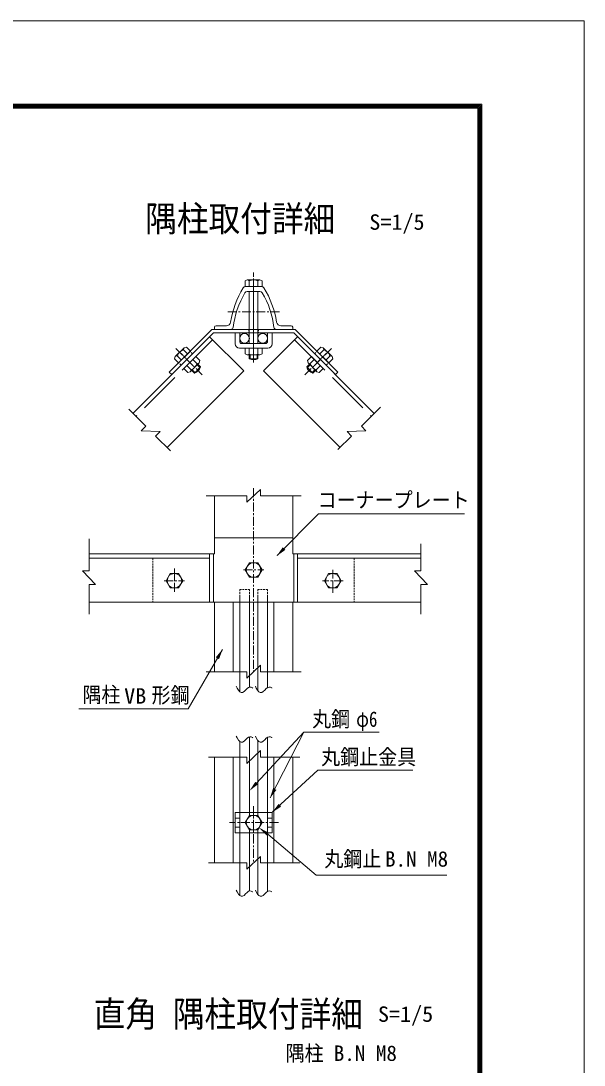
# Model space of a CAD drawing. Units: millimetres, scale not verified, with parts at other scales. Extents: x -4455 to 4455, y -3150 to 3150.
# Drawn here: x 2879 to 4455, y 228 to 3150 of the extents above; entities that cross this region are included whole.
import ezdxf
from ezdxf.enums import TextEntityAlignment as Align

# ---------------------------------------------------------------- set-up
doc = ezdxf.new("R2010")
doc.units = ezdxf.units.MM
doc.header["$LTSCALE"] = 20
for name, pattern in [('DASHED', [7.5, 6, -1.5]), ('USER1', [2, 1.25, -0.25, 0.25, -0.25]), ('USER2', [0.375, 0.25, -0.125]), ('USER3', [4.7625, 3.175, -1.5875])]:
    doc.linetypes.add(name, pattern=pattern)
doc.layers.add('0-4_7詳細', color=7, linetype='Continuous', lineweight=18)
doc.layers.add('1-0_D-TTL', color=7, linetype='Continuous', lineweight=18)
doc.styles.add('ＭＳ ゴシック', font='')
doc.styles.get('ＭＳ ゴシック').set_extended_font_data('MS Gothic')

msp = doc.modelspace()

# ---------------------------------------------------------------- linework, layer by layer
at = {"layer": '0-4_7詳細'}
for p, q in [((3512.67, 2425.83), (3506.79, 2422.43)), ((3512.67, 2425.83), (3547.95, 2425.83)), ((3547.95, 2425.83), (3553.83, 2422.43)), ((3506.79, 2422.43), (3506.79, 2406.63)), ((3506.79, 2406.63), (3553.83, 2406.63)), ((3530.31, 2406.63), (3507.82, 2406.63)), ((3518.31, 2422.43), (3518.31, 2406.63)), ((3530.31, 2406.63), (3552.81, 2406.63)), ((3542.31, 2422.43), (3542.31, 2406.63)), ((3553.83, 2422.43), (3553.83, 2406.63)), ((3530.31, 2393.13), (3512.52, 2393.13)), ((3518.31, 2393.13), (3518.31, 2247.03)), ((3530.31, 2393.13), (3548.11, 2393.13)), ((3542.31, 2393.13), (3542.31, 2247.03)), ((3413.84, 2286.63), (3294.35, 2167.14)), ((3646.79, 2286.63), (3413.84, 2286.63)), ((3420.81, 2292.63), (3420.81, 2286.63)), ((3466.05, 2286.63), (3420.81, 2286.63)), ((3454.04, 2297.13), (3425.31, 2297.13)), ((3594.58, 2286.63), (3639.81, 2286.63)), ((3606.58, 2297.13), (3635.31, 2297.13)), ((3639.81, 2292.63), (3639.81, 2286.63)), ((3646.79, 2286.63), (3766.27, 2167.14)), ((3417.81, 2277.03), (3192.69, 2051.91)), ((3417.81, 2277.03), (3301.14, 2160.36)), ((3502.66, 2170.96), (3407.21, 2266.42)), ((3642.81, 2277.03), (3417.81, 2277.03)), ((3557.96, 2170.96), (3653.42, 2266.42)), ((3642.81, 2277.03), (3867.93, 2051.91)), ((3642.81, 2277.03), (3759.48, 2160.36)), ((3335.67, 2235.62), (3310.73, 2210.67)), ((3353.41, 2226.2), (3320.15, 2192.94)), ((3334.09, 2229.23), (3345.26, 2218.06)), ((3335.67, 2235.62), (3342.23, 2237.38)), ((3342.23, 2237.38), (3353.41, 2226.2)), ((3553.83, 2234.43), (3506.79, 2234.43)), ((3506.79, 2218.55), (3506.79, 2234.43)), ((3518.31, 2217.29), (3518.31, 2234.43)), ((3542.31, 2217.29), (3542.31, 2234.43)), ((3718.39, 2237.38), (3707.22, 2226.2)), ((3707.22, 2226.2), (3740.48, 2192.94)), ((3726.54, 2229.23), (3715.36, 2218.06)), ((3724.95, 2235.62), (3718.39, 2237.38)), ((3724.95, 2235.62), (3749.9, 2210.67)), ((3310.73, 2210.67), (3308.97, 2204.12)), ((3308.97, 2204.12), (3320.15, 2192.94)), ((3317.12, 2212.26), (3328.29, 2201.08)), ((3335.42, 2177.67), (3368.68, 2210.93)), ((3353.07, 2168.16), (3378.19, 2193.28)), ((3372.66, 2190.66), (3360.54, 2202.78)), ((3512.55, 2215.23), (3506.79, 2218.55)), ((3548.07, 2215.23), (3512.55, 2215.23)), ((3518.31, 2215.23), (3518.31, 2204.57)), ((3542.31, 2204.57), (3518.31, 2204.57)), ((3542.31, 2215.23), (3542.31, 2204.57)), ((3680.72, 2199.7), (3691.94, 2210.93)), ((3682.44, 2193.28), (3680.72, 2199.7)), ((3707.55, 2168.16), (3682.44, 2193.28)), ((3687.97, 2190.66), (3700.09, 2202.78)), ((3725.2, 2177.67), (3691.94, 2210.93)), ((3743.51, 2212.26), (3732.33, 2201.08)), ((3751.65, 2204.12), (3740.48, 2192.94)), ((3749.9, 2210.67), (3751.65, 2204.12)), ((3502.66, 2170.96), (3288.15, 1956.45)), ((3301.14, 2160.36), (3294.35, 2167.14)), ((3346.64, 2166.44), (3335.42, 2177.67)), ((3355.69, 2173.69), (3343.57, 2185.81)), ((3353.07, 2168.16), (3346.64, 2166.44)), ((3357.14, 2172.24), (3364.68, 2164.7)), ((3364.68, 2164.7), (3381.65, 2181.67)), ((3374.11, 2189.21), (3381.65, 2181.67)), ((3557.96, 2170.96), (3772.47, 1956.45)), ((3686.51, 2189.21), (3678.97, 2181.67)), ((3695.94, 2164.7), (3678.97, 2181.67)), ((3703.48, 2172.24), (3695.94, 2164.7)), ((3704.94, 2173.69), (3717.06, 2185.81)), ((3759.48, 2160.36), (3766.27, 2167.14)), ((3420.81, 1821), (3420.81, 1658.52)), ((3639.81, 1821), (3639.81, 1658.52)), ((3420.81, 1703.52), (3639.81, 1703.52)), ((3420.81, 1658.52), (3070.07, 1658.52)), ((3407.21, 1646.52), (3070.07, 1646.52)), ((3407.21, 1658.52), (3407.21, 1523.52)), ((3417.81, 1658.52), (3417.81, 1523.52)), ((3639.81, 1658.52), (3998.42, 1658.52)), ((3642.81, 1658.52), (3642.81, 1523.52)), ((3653.42, 1658.52), (3653.42, 1523.52)), ((3653.42, 1646.52), (3996.17, 1646.52)), ((3458.22, 1523.52), (3070.07, 1523.52)), ((3420.81, 1523.52), (3639.81, 1523.52)), ((3420.81, 1523.52), (3420.81, 1328.86)), ((3491.36, 1538.52), (3491.36, 1272.97)), ((3518.36, 1538.52), (3518.36, 1285.35)), ((3542.26, 1538.52), (3542.26, 1275.74)), ((3569.26, 1538.52), (3569.26, 1284.35)), ((3604.65, 1523.52), (3998.42, 1523.52)), ((3639.81, 1523.52), (3639.81, 1328.86)), ((3518.36, 934.88), (3518.36, 1146.2)), ((3569.26, 934.88), (3569.26, 1145.2)), ((3491.36, 934.88), (3491.36, 1133.82)), ((3542.26, 934.88), (3542.26, 1136.59)), ((3420.81, 1090.06), (3420.81, 793.93)), ((3639.81, 1090.06), (3639.81, 793.93)), ((3478.71, 934.88), (3478.71, 877.88)), ((3581.91, 934.88), (3478.71, 934.88)), ((3581.91, 934.88), (3581.91, 877.88)), ((3581.91, 877.88), (3478.71, 877.88)), ((3491.36, 877.88), (3491.36, 702.57)), ((3518.36, 877.88), (3518.36, 714.95)), ((3542.26, 877.88), (3542.26, 705.34)), ((3569.26, 877.88), (3569.26, 713.95))]:
    msp.add_line(p, q, dxfattribs=at)
at = {"layer": '0-4_7詳細', "color": 1, "linetype": 'USER1'}
for p, q in [((3530.31, 2194.17), (3530.31, 2445.96)), ((3530.31, 2424.65), (3530.31, 2266.06)), ((3530.31, 2409.43), (3530.31, 2277.81)), ((3530.31, 2362.45), (3530.31, 2215.13)), ((3530.31, 2347.36), (3530.31, 2215.13)), ((3602.86, 2335.57), (3456.13, 2335.57)), ((3530.31, 2258.3), (3530.31, 2223.91)), ((3386.88, 2159.47), (3311.9, 2234.45)), ((3361.29, 2185.05), (3320.12, 2226.22)), ((3673.74, 2159.47), (3748.73, 2234.45)), ((3699.33, 2185.05), (3740.5, 2226.22)), ((3699.33, 2185.05), (3740.5, 2226.22)), ((3530.31, 1842.28), (3530.31, 1328.86)), ((3308.84, 1617.67), (3308.84, 1548.28)), ((3308.84, 1607.44), (3308.84, 1559.61)), ((3501.75, 1613.52), (3558.87, 1613.52)), ((3751.79, 1549.29), (3751.79, 1618.68)), ((3751.79, 1559.52), (3751.79, 1607.35)), ((3280.27, 1583.48), (3337.4, 1583.48)), ((3780.35, 1583.48), (3723.23, 1583.48)), ((3530.31, 952.79), (3530.31, 793.93)), ((3530.31, 944.52), (3530.31, 867.95)), ((3599.85, 906.38), (3462.51, 906.38))]:
    msp.add_line(p, q, dxfattribs=at)
at = {"layer": '0-4_7詳細', "color": 1, "linetype": 'USER2'}
for p, q in [((3516.81, 2286.63), (3516.81, 2277.03)), ((3543.81, 2286.63), (3543.81, 2277.03)), ((3359.48, 2218.69), (3352.69, 2225.48)), ((3701.15, 2218.69), (3707.94, 2225.48)), ((3701.15, 2218.69), (3707.94, 2225.48)), ((3327.66, 2186.87), (3320.87, 2193.66)), ((3732.97, 2186.87), (3739.76, 2193.66)), ((3732.97, 2186.87), (3739.76, 2193.66))]:
    msp.add_line(p, q, dxfattribs=at)
at = {"layer": '0-4_7詳細', "color": 3, "linetype": 'DASHED'}
for p, q in [((3415.69, 2257.94), (3201.18, 2043.42)), ((3644.93, 2257.94), (3859.45, 2043.42))]:
    msp.add_line(p, q, dxfattribs=at)
at = {"layer": '0-4_7詳細', "color": 3}
for p, q in [((3491.31, 2277.03), (3478.71, 2277.03)), ((3478.71, 2277.03), (3478.71, 2246.43)), ((3491.31, 2277.03), (3491.31, 2253.03)), ((3569.31, 2277.03), (3569.31, 2253.03)), ((3581.91, 2277.03), (3569.31, 2277.03)), ((3581.91, 2277.03), (3581.91, 2246.43)), ((3569.91, 2234.43), (3490.71, 2234.43)), ((3563.31, 2247.03), (3497.31, 2247.03)), ((3473.31, 1523.52), (3473.31, 1328.86)), ((3587.31, 1523.52), (3587.31, 1328.86)), ((3473.31, 1090.06), (3473.31, 793.93)), ((3587.31, 1090.06), (3587.31, 793.93))]:
    msp.add_line(p, q, dxfattribs=at)
at = {"layer": '0-4_7詳細', "color": 1}
for p, q in [((3520.71, 2215.23), (3520.71, 2203.36)), ((3539.91, 2215.23), (3539.91, 2203.36)), ((3358.84, 2173.93), (3367.23, 2165.54)), ((3372.42, 2187.51), (3380.81, 2179.11)), ((3688.21, 2187.51), (3679.81, 2179.11)), ((3701.78, 2173.93), (3693.39, 2165.54)), ((3538.79, 1017.09), (3671.16, 1159.5)), ((3569.67, 874.24), (3705.29, 759.29)), ((3705.29, 759.29), (4070.68, 759.29))]:
    msp.add_line(p, q, dxfattribs=at)
at = {"layer": '0-4_7詳細', "color": 4}
for p, q in [((3228.74, 2015.86), (3180.88, 2063.72)), ((3831.88, 2015.86), (3885.31, 2069.29)), ((3228.74, 2015.86), (3216.02, 2003.13)), ((3216.02, 2003.13), (3268.89, 2001.17)), ((3256.16, 1988.44), (3268.89, 2001.17)), ((3256.16, 1988.44), (3298.01, 1946.6)), ((3804.46, 1988.44), (3766.31, 1950.29)), ((3844.61, 2003.13), (3791.74, 2001.17)), ((3804.46, 1988.44), (3791.74, 2001.17)), ((3831.88, 2015.86), (3844.61, 2003.13)), ((3510.93, 1821), (3397.62, 1821)), ((3510.93, 1803), (3549.7, 1839)), ((3510.93, 1821), (3510.93, 1803)), ((3549.7, 1821), (3549.7, 1839)), ((3549.7, 1821), (3663.01, 1821)), ((3070.07, 1611.41), (3070.07, 1700.92)), ((3998.42, 1611.41), (3998.42, 1686.45)), ((3052.07, 1611.41), (3088.07, 1572.64)), ((3070.07, 1611.41), (3052.07, 1611.41)), ((3980.42, 1611.41), (4016.42, 1572.64)), ((3998.42, 1611.41), (3980.42, 1611.41)), ((3070.07, 1572.64), (3070.07, 1490.11)), ((3070.07, 1572.64), (3088.07, 1572.64)), ((3998.42, 1572.64), (3998.42, 1490.11)), ((3998.42, 1572.64), (4016.42, 1572.64)), ((3510.93, 1310.86), (3549.7, 1346.86)), ((3549.7, 1328.86), (3549.7, 1346.86)), ((3510.93, 1328.86), (3397.62, 1328.86)), ((3510.93, 1328.86), (3510.93, 1310.86)), ((3549.7, 1328.86), (3663.01, 1328.86)), ((3510.93, 1090.06), (3403.73, 1090.06)), ((3510.93, 1072.06), (3549.7, 1108.06)), ((3510.93, 1090.06), (3510.93, 1072.06)), ((3549.7, 1090.06), (3549.7, 1108.06)), ((3549.7, 1090.06), (3659.89, 1090.06)), ((3510.93, 793.93), (3403.73, 793.93)), ((3549.7, 793.93), (3549.7, 811.93)), ((3549.7, 793.93), (3659.89, 793.93))]:
    msp.add_line(p, q, dxfattribs=at)
at = {"layer": '0-4_7詳細', "color": 3, "linetype": 'USER2'}
for p, q in [((3248.84, 1646.52), (3248.84, 1523.52)), ((3811.79, 1646.52), (3811.79, 1523.52)), ((3491.36, 1558.86), (3491.36, 1538.52)), ((3491.36, 1558.86), (3518.36, 1558.86)), ((3518.36, 1558.86), (3518.36, 1538.52)), ((3542.26, 1558.86), (3542.26, 1538.52)), ((3569.26, 1558.86), (3542.26, 1558.86)), ((3569.26, 1558.86), (3569.26, 1538.52))]:
    msp.add_line(p, q, dxfattribs=at)
at = {"layer": '0-4_7詳細', "color": 1, "linetype": 'USER3'}
for p, q in [((3491.31, 919.13), (3478.71, 919.13)), ((3491.31, 934.88), (3491.31, 877.88)), ((3518.36, 934.88), (3518.36, 926.42)), ((3542.26, 934.88), (3542.26, 926.42)), ((3569.31, 934.88), (3569.31, 877.88)), ((3569.31, 919.13), (3581.91, 919.13)), ((3491.31, 893.63), (3478.71, 893.63)), ((3518.36, 886.34), (3518.36, 877.88)), ((3542.26, 886.34), (3542.26, 877.88)), ((3569.31, 893.63), (3581.91, 893.63))]:
    msp.add_line(p, q, dxfattribs=at)
at = {"layer": '0-4_7詳細'}
for points in [[(3548.07, 2215.23), (3553.83, 2218.55), (3553.83, 2234.43)], [(3378.19, 2193.28), (3379.91, 2199.7), (3368.68, 2210.93)], [(3707.55, 2168.16), (3713.98, 2166.44), (3725.2, 2177.67)]]:
    msp.add_lwpolyline(points, dxfattribs=at)
at = {"layer": '0-4_7詳細', "color": 4}
for points in [[(4119.93, 1770.94), (3711.88, 1770.94), (3595.96, 1653.76)], [(3481.77, 1287.95), (3484.03, 1282.82), (3487.71, 1276.79), (3491.51, 1272.82), (3495.42, 1270.89), (3499.44, 1271), (3503.58, 1273.16), (3507.83, 1277.37), (3512.06, 1281.8), (3516.13, 1284.64), (3520.05, 1285.88), (3523.8, 1285.54), (3527.4, 1283.59), (3527.77, 1283.21)], [(3535.31, 1287.95), (3537.58, 1282.82), (3541.26, 1276.79), (3545.05, 1272.82), (3548.96, 1270.89), (3552.98, 1271), (3557.12, 1273.16), (3561.37, 1277.37), (3565.6, 1281.8), (3569.68, 1284.64), (3573.59, 1285.88), (3577.35, 1285.54), (3580.94, 1283.59), (3581.32, 1283.21)], [(3481.77, 1148.8), (3484.03, 1143.67), (3487.71, 1137.64), (3491.51, 1133.67), (3495.42, 1131.73), (3499.44, 1131.85), (3503.58, 1134.01), (3507.83, 1138.22), (3512.06, 1142.65), (3516.13, 1145.49), (3520.05, 1146.73), (3523.8, 1146.38), (3527.4, 1144.44), (3527.77, 1144.06)], [(3535.31, 1148.8), (3537.58, 1143.67), (3541.26, 1137.64), (3545.05, 1133.67), (3548.96, 1131.73), (3552.98, 1131.85), (3557.12, 1134.01), (3561.37, 1138.22), (3565.6, 1142.65), (3569.68, 1145.49), (3573.59, 1146.73), (3577.35, 1146.38), (3580.94, 1144.44), (3581.32, 1144.06)], [(3510.93, 793.93), (3510.93, 775.93), (3549.7, 811.93)], [(3481.77, 717.54), (3484.03, 712.42), (3487.71, 706.39), (3491.51, 702.42), (3495.42, 700.48), (3499.44, 700.6), (3503.58, 702.76), (3507.83, 706.97), (3512.06, 711.4), (3516.13, 714.24), (3520.05, 715.48), (3523.8, 715.13), (3527.4, 713.19), (3527.77, 712.81)], [(3535.31, 717.54), (3537.58, 712.42), (3541.26, 706.39), (3545.05, 702.42), (3548.96, 700.48), (3552.98, 700.6), (3557.12, 702.76), (3561.37, 706.97), (3565.6, 711.4), (3569.68, 714.24), (3573.59, 715.48), (3577.35, 715.13), (3580.94, 713.19), (3581.32, 712.81)]]:
    msp.add_lwpolyline(points, dxfattribs=at)
at = {"layer": '0-4_7詳細', "color": 3}
for points in [[(3553.83, 1613.52), (3542.07, 1633.89), (3518.55, 1633.89), (3506.79, 1613.52), (3518.55, 1593.15), (3542.07, 1593.15)], [(3332.36, 1583.48), (3320.6, 1603.85), (3297.08, 1603.85), (3285.32, 1583.48), (3297.08, 1563.11), (3320.6, 1563.11)], [(3728.27, 1583.48), (3740.03, 1563.11), (3763.55, 1563.11), (3775.31, 1583.48), (3763.55, 1603.85), (3740.03, 1603.85)], [(3553.83, 906.38), (3542.07, 926.75), (3518.55, 926.75), (3506.79, 906.38), (3518.55, 886.01), (3542.07, 886.01)]]:
    msp.add_lwpolyline(points, close=True, dxfattribs=at)
at = {"layer": '0-4_7詳細', "color": 1}
for points in [[(3041.23, 1224.87), (3347.45, 1224.87), (3443.07, 1390.83)], [(3881.85, 1159.5), (3671.16, 1159.5), (3576.72, 975.74)], [(3975.96, 1052.9), (3709.91, 1052.9), (3583.38, 936.24)]]:
    msp.add_lwpolyline(points, dxfattribs=at)
at = {"layer": '0-4_7詳細', "color": 3}
for centre, radius in [((3504.86, 2261.66), 13.5), ((3555.76, 2261.66), 13.5), ((3530.31, 1613.52), 20.4), ((3308.84, 1583.48), 20.4), ((3751.79, 1583.48), 20.4), ((3530.31, 906.38), 20.4)]:
    msp.add_circle(centre, radius, dxfattribs=at)
at = {"layer": '0-4_7詳細'}
for centre, radius, start, end in [((3512.98, 2419.95), 5.88, 24.94299, 92.968), ((3530.31, 2402.92), 22.91, 58.40741, 121.59259), ((3547.65, 2419.95), 5.88, 87.032, 155.05701), ((3733.67, 2262.43), 271.5, 148.81495, 170.5186), ((3507.82, 2399.13), 7.5, 90, 148.81495), ((3552.81, 2399.13), 7.5, 31.18505, 90), ((3326.96, 2262.43), 271.5, 9.4814, 31.18505), ((3723.49, 2262.06), 252, 149.65378, 173.11487), ((3512.52, 2385.63), 7.5, 90, 149.98767), ((3548.11, 2385.63), 7.5, 30.01233, 90), ((3337.13, 2262.06), 252, 6.88513, 30.34622), ((3425.31, 2292.63), 4.5, 90, 180), ((3454.04, 2309.13), 12, 270, 350.5186), ((3466.05, 2294.13), 7.5, 270, 352.36249), ((3594.58, 2294.13), 7.5, 187.63751, 270), ((3606.58, 2309.13), 12, 189.4814, 270), ((3635.31, 2292.63), 4.5, 0, 90), ((3339.4, 2206.95), 22.91, 103.40741, 166.59259), ((3339.61, 2231.25), 5.88, 132.032, 200.05701), ((3721.01, 2231.25), 5.88, 339.94299, 47.968), ((3721.23, 2206.95), 22.91, 13.40741, 76.59259), ((3315.1, 2206.73), 5.88, 69.94299, 137.968), ((3371.76, 2199.7), 9.09, 275.6618, 315), ((3512.55, 2224.31), 9.09, 270, 309.3382), ((3530.31, 2251.23), 36, 250.52878, 289.47122), ((3530.31, 2225.35), 24, 240, 300), ((3548.07, 2224.31), 9.09, 230.6618, 270), ((3688.86, 2199.7), 9.09, 225, 264.3382), ((3745.53, 2206.73), 5.88, 42.032, 110.05701), ((3346.64, 2174.59), 9.09, 315, 354.3382), ((3340.17, 2206.18), 36, 295.52878, 334.47122), ((3358.47, 2187.88), 24, 285, 345), ((3702.16, 2187.88), 24, 195, 255), ((3720.45, 2206.18), 36, 205.52878, 244.47122), ((3713.98, 2174.59), 9.09, 185.6618, 225)]:
    msp.add_arc(centre, radius, start, end, dxfattribs=at)
at = {"layer": '0-4_7詳細', "color": 3}
for centre, radius, start, end in [((3497.31, 2253.03), 6, 180, 270), ((3563.31, 2253.03), 6, 270, 0), ((3490.71, 2246.43), 12, 180, 270), ((3569.91, 2246.43), 12, 270, 0)]:
    msp.add_arc(centre, radius, start, end, dxfattribs=at)
at = {"layer": '0-4_7詳細', "color": 4}
msp.add_solid([(3594.55, 1652.34), (3611.95, 1677.33), (3619.35, 1670)], dxfattribs=at)
at = {"layer": '0-4_7詳細', "color": 1}
for points in [[(3444.07, 1392.56), (3433.61, 1363.97), (3424.58, 1369.17)], [(3542.45, 1013.69), (3518.36, 995.12), (3535.13, 1020.49)], [(3575.8, 973.96), (3584.88, 1003.02), (3594.15, 998.26)], [(3581.91, 934.88), (3600.44, 959.05), (3607.5, 951.39)], [(3566.68, 870.23), (3545.63, 892.18), (3572.66, 878.24)]]:
    msp.add_solid(points, dxfattribs=at)
at = {"layer": '1-0_D-TTL', "color": 2}
msp.add_lwpolyline([(-4455.04, 3150.21), (4454.66, 3150.21), (4454.66, -3150.21), (-4455.04, -3150.21)], close=True, dxfattribs=at)
at = {"layer": '1-0_D-TTL'}
for points in [[(-4168.65, 2916.87), (4168.28, 2916.87), (4168.28, -2916.87), (-4168.65, -2916.87)], [(-4166, 2914.21), (4165.63, 2914.21), (4165.63, -2914.21), (-4166, -2914.21)], [(-4163.35, 2911.56), (4162.97, 2911.56), (4162.97, -2911.56), (-4163.35, -2911.56)], [(-4160.7, 2908.91), (4160.32, 2908.91), (4160.32, -2908.91), (-4160.7, -2908.91)], [(-4158.05, 2906.26), (4157.67, 2906.26), (4157.67, -2906.26), (-4158.05, -2906.26)]]:
    msp.add_lwpolyline(points, close=True, dxfattribs=at)

# ---------------------------------------------------------------- texts
at = {"layer": '0-4_7詳細', "style": 'ＭＳ ゴシック', "width": 0.9}
for s, height, p in [('隅柱取付詳細', 72.14, (3227.16, 2538.91)), ('直角 隅柱取付詳細', 72.16, (3083.06, 313.19))]:
    msp.add_text(s, height=height, dxfattribs=at).set_placement(p, align=Align.BOTTOM_LEFT)
at = {"layer": '0-4_7詳細', "color": 3, "style": 'ＭＳ ゴシック'}
for s, width, p in [('S=1/5', 1.05, (3853.93, 2552.61)), ('コーナープレート', 0.9, (3709.51, 1774.91)), ('隅柱', 0.9, (3051.63, 1229.88)), ('形鋼', 0.9, (3244.99, 1228.65)), ('VB', 1.05, (3168.31, 1226.41)), ('丸鋼', 0.9, (3693.99, 1161.67)), ('φ6', 0.8, (3817.19, 1161.67)), ('丸鋼止金具', 0.9, (3719.32, 1055.88)), ('丸鋼止', 0.9, (3728.12, 770.29)), ('S=1/5', 1.05, (3878.11, 335.99)), ('隅柱', 0.9, (3619.75, 226.6))]:
    msp.add_text(s, height=43.26, dxfattribs=dict(at, width=width)).set_placement(p, align=Align.BOTTOM_LEFT)
for p in [(3897.83, 770.29), (3754.56, 226.6)]:
    msp.add_text('B.N M8', height=43.26, dxfattribs=at).set_placement(p, align=Align.BOTTOM_LEFT)

doc.saveas('drawing.dxf')
